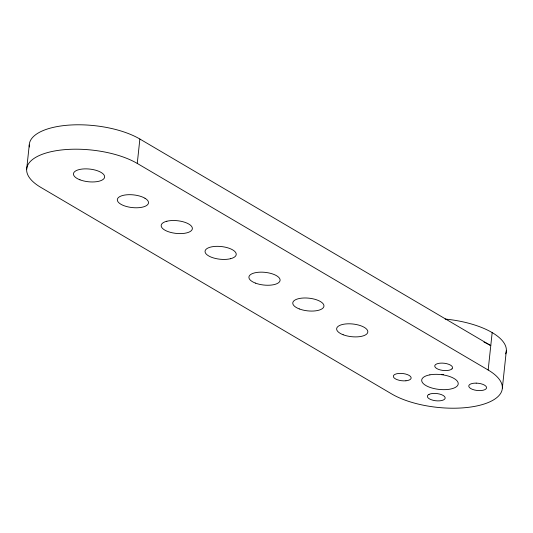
<?xml version="1.0" encoding="UTF-8"?>
<svg xmlns="http://www.w3.org/2000/svg" width="533" height="533" viewBox="0 0 533 533"><rect width="100%" height="100%" fill="white"/><g stroke="black" fill="none" stroke-linecap="round" stroke-linejoin="round"><path stroke-width="0.8" d="M26.65 169.374L29.262 144.963M137.261 163.438A62.701 25.504 6.1 0 0 49.422 152.092A62.701 25.504 6.1 0 0 40.828 187.389L391.742 393.974A62.701 25.504 6.1 0 0 479.573 405.32A62.701 25.504 6.1 0 0 488.168 370.022L137.261 163.438L139.866 139.026A62.701 25.504 6.1 0 0 68.87 125.122A62.701 25.504 6.1 0 0 29.355 146.981M488.168 370.022L492.172 332.592M502.353 388.037L506.35 350.607M139.866 139.026L490.78 345.611A62.701 25.504 6.1 0 0 483.991 342.113M445.142 319.054A62.701 25.504 6.1 0 1 505.664 353.892M443.636 374.586A18.362 7.469 6.1 0 1 441.484 374.439M451.991 368.869L450.898 369.616A8.954 3.644 6.1 0 1 435.528 367.63L434.855 366.657A8.954 3.644 6.1 0 1 444.515 363.279A8.954 3.644 6.1 0 1 451.991 368.869M429.018 394.373L427.919 395.12A8.954 3.644 6.1 0 0 435.401 400.716A8.954 3.644 6.1 0 0 445.062 397.338L444.382 396.359A8.954 3.644 6.1 0 0 429.018 394.373M166.869 221.228L165.103 221.768A15.677 6.376 6.1 0 0 170.527 232.375L172.845 232.908A15.677 6.376 6.1 0 0 184.671 233.287L186.677 232.888A15.677 6.376 6.1 0 0 185.178 222.408L183.012 221.741A15.677 6.376 6.1 0 0 166.869 221.228M429.871 374.839L427.613 375.365A18.362 7.469 6.1 0 0 424.714 384.779L426.48 385.865A18.362 7.469 6.1 0 0 450.045 389.15L452.304 388.63A18.362 7.469 6.1 0 0 455.195 379.21L453.43 378.13A18.362 7.469 6.1 0 0 429.871 374.839M230.542 258.712L228.53 259.111A15.677 6.376 6.1 0 1 208.583 255.873L207.184 254.927A15.677 6.376 6.1 0 1 209.815 247.305A15.677 6.376 6.1 0 1 229.037 248.231L230.989 249.011A15.677 6.376 6.1 0 1 230.542 258.712M405.933 380.789L403.708 380.868A8.954 3.644 6.1 0 1 393.374 375.978A8.954 3.644 6.1 0 1 405.386 373.979L407.439 374.612A8.954 3.644 6.1 0 1 405.933 380.789M476.209 383.127L473.984 383.207A8.954 3.644 6.1 0 0 472.478 389.383L474.53 390.016A8.954 3.644 6.1 0 0 486.536 388.017A8.954 3.644 6.1 0 0 476.209 383.127M144.963 198.243L143.264 197.363A15.677 6.376 6.1 0 0 123.003 195.404A15.677 6.376 6.1 0 0 119.452 203.28L120.851 204.232A15.677 6.376 6.1 0 0 142.811 207.064A15.677 6.376 6.1 0 0 144.963 198.243M79.963 179.814A15.677 6.376 6.1 0 0 104.568 177.416A15.677 6.376 6.1 0 0 82.595 169.008A15.677 6.376 6.1 0 0 79.963 179.814M255.42 283.103A15.677 6.376 6.1 0 0 280.025 280.711A15.677 6.376 6.1 0 0 258.052 272.296A15.677 6.376 6.1 0 0 255.42 283.103M343.152 334.751A15.677 6.376 6.1 0 0 367.757 332.359A15.677 6.376 6.1 0 0 345.784 323.944A15.677 6.376 6.1 0 0 343.152 334.751M299.286 308.927A15.677 6.376 6.1 0 0 323.891 306.535A15.677 6.376 6.1 0 0 301.918 298.12A15.677 6.376 6.1 0 0 299.286 308.927"/></g></svg>
